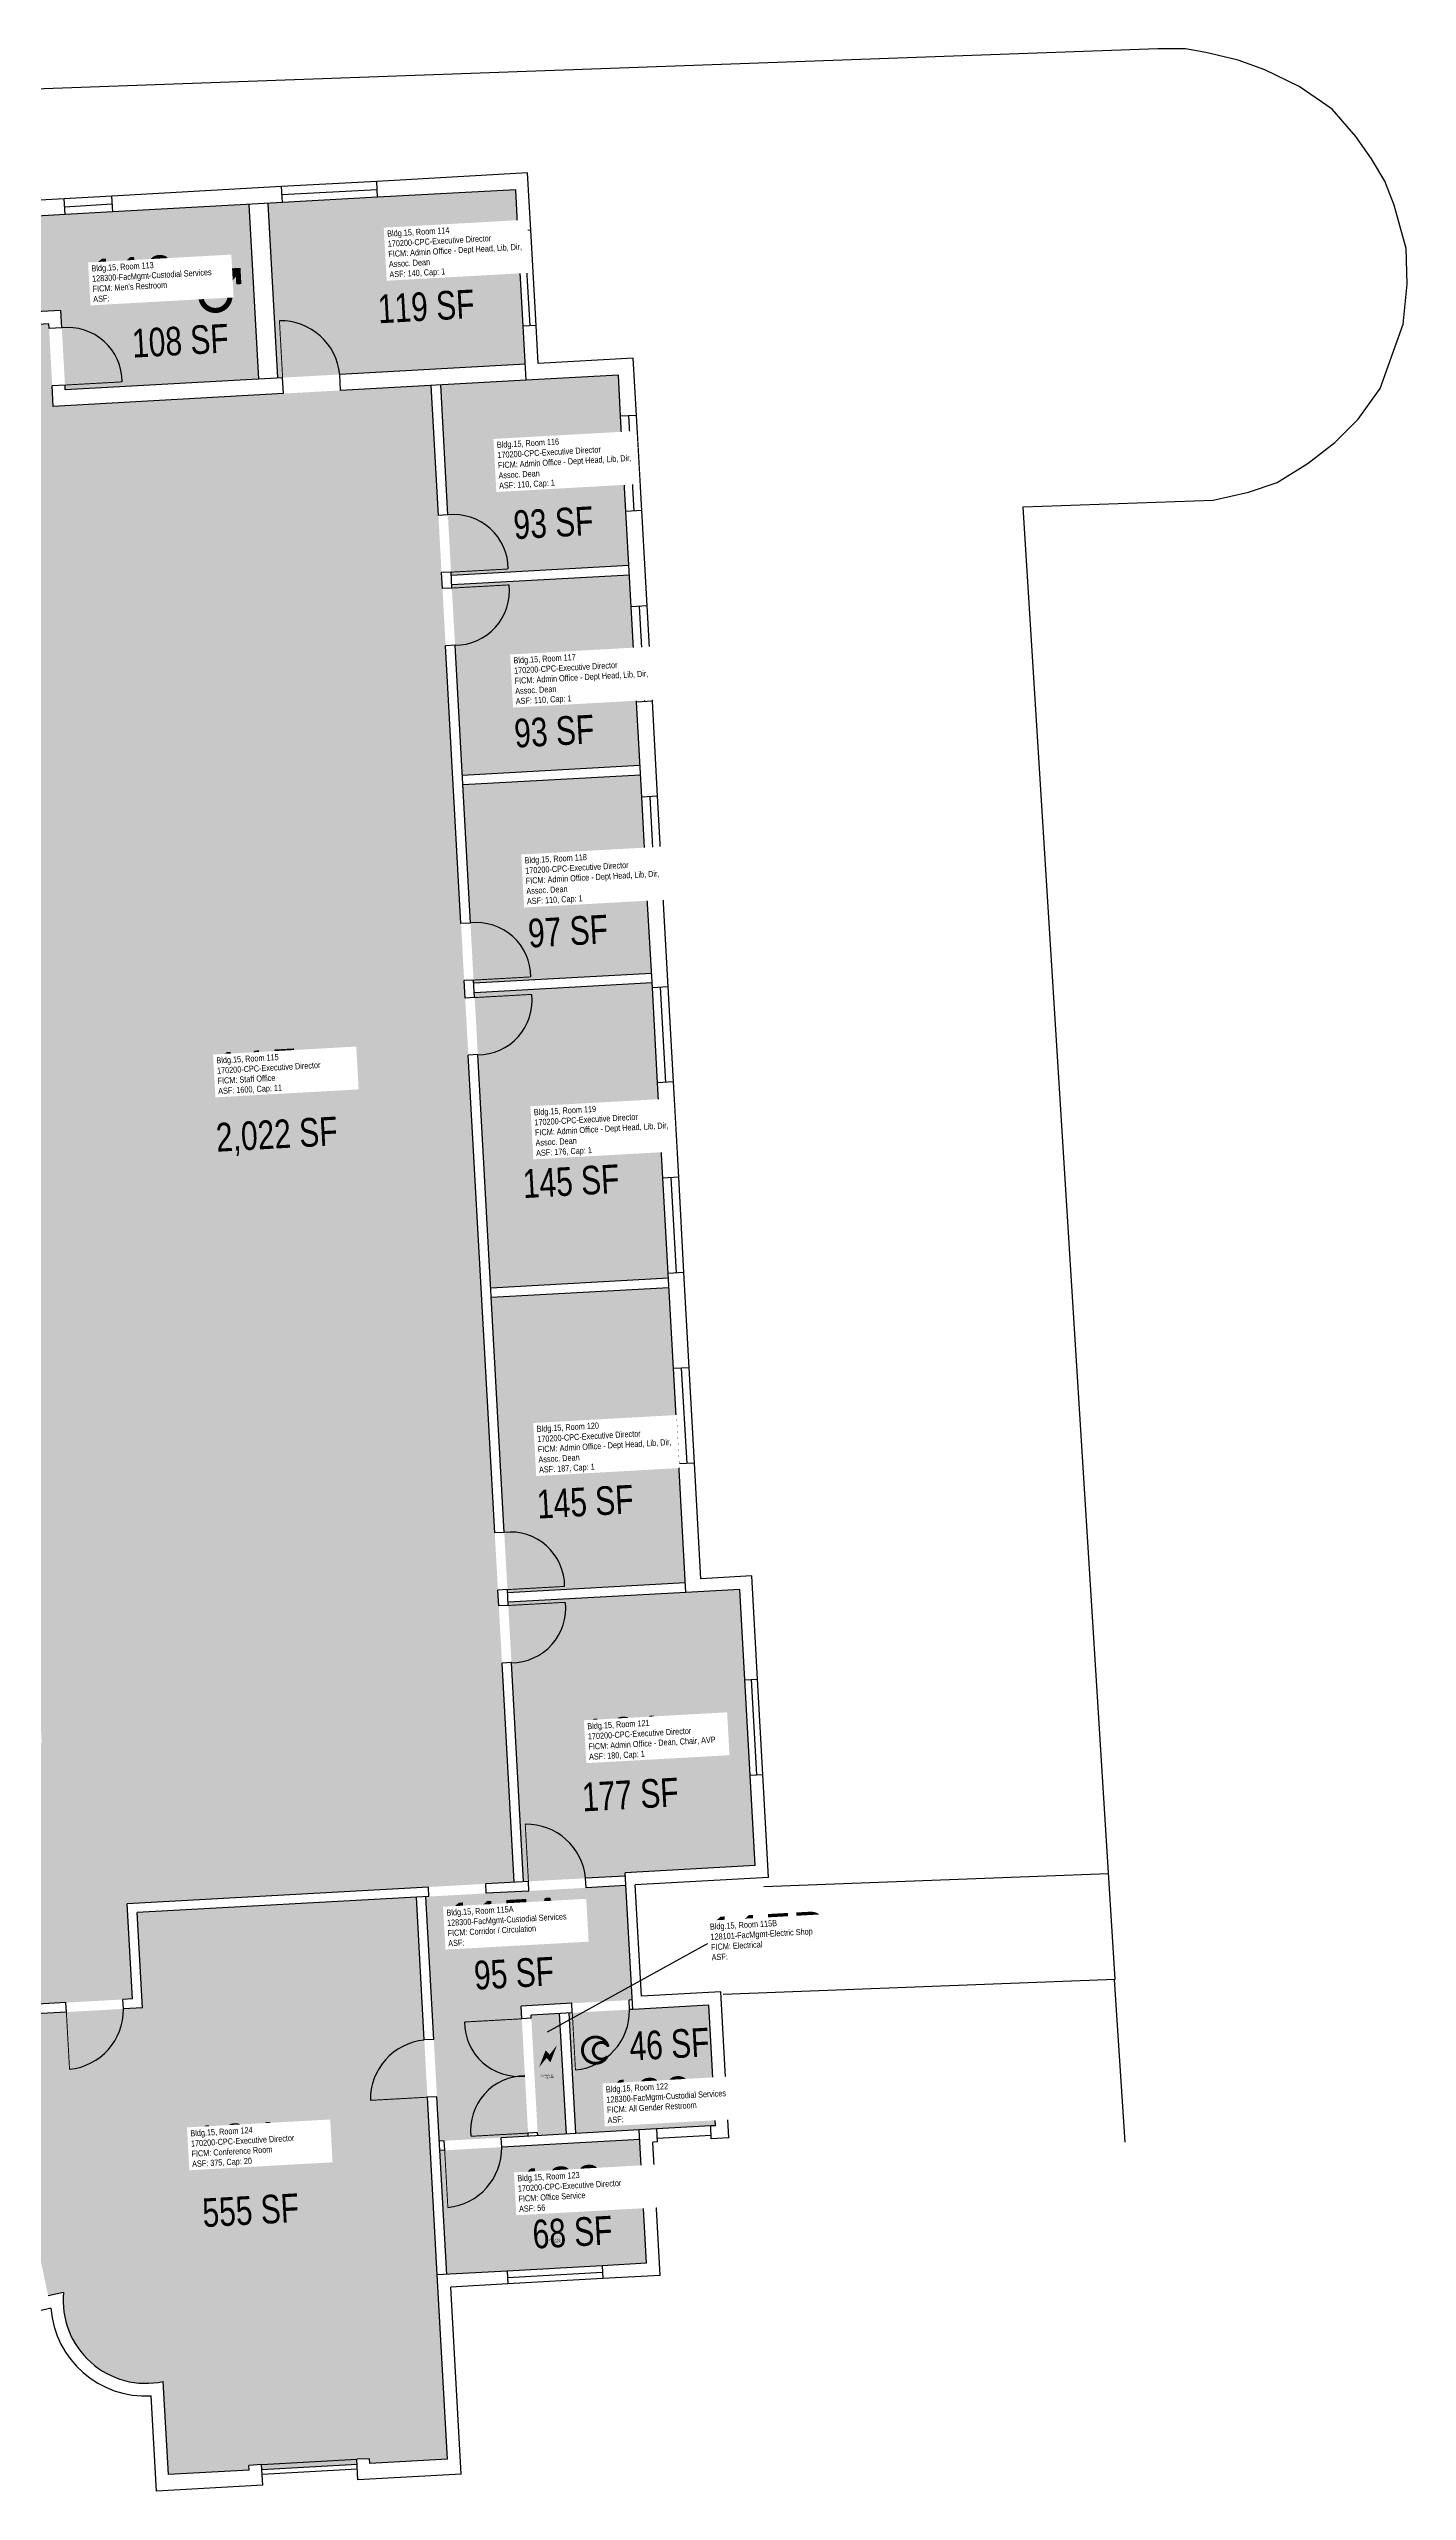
# Model space of a CAD drawing. Header units: inches. Extents: x 69214117 to 69216844, y 27684775 to 27686612.
# Drawn here: x 69215989 to 69216844, y 27685076 to 27686612 of the extents above; entities that cross this region are included whole.
import ezdxf
from ezdxf.enums import TextEntityAlignment as Align

# ---------------------------------------------------------------- set-up
doc = ezdxf.new("R2010")
doc.units = ezdxf.units.IN
doc.header["$LTSCALE"] = 0.25
doc.header["$MEASUREMENT"] = 0
doc.layers.get('0').update_dxf_attribs({"linetype": 'CONTINUOUS'})
for name, color, linetype in [('A-DOOR', 2, 'CONTINUOUS'), ('A-GLAZ', 1, 'CONTINUOUS'), ('A-IDEN-ICON', 4, 'CONTINUOUS'), ('A-IDEN-RNUM', 7, 'CONTINUOUS'), ('A-IDEN-SNUM', 4, 'CONTINUOUS'), ('A-IDEN-VNUM', 4, 'CONTINUOUS'), ('A-SITE', 3, 'CONTINUOUS'), ('A-WALL', 5, 'CONTINUOUS'), ('AREA-TEXT', 3, 'CONTINUOUS'), ('Rooms-Department-Color', 7, 'CONTINUOUS'), ('Rooms-Information', 7, 'CONTINUOUS')]:
    doc.layers.add(name, color=color, linetype=linetype)
doc.styles.add('CP_AREA', font='arial.ttf', dxfattribs={"height": 15})
doc.styles.add('CP_ROOMSNUMBER', font='arial.ttf', dxfattribs={"height": 1})
doc.styles.add('CP_ROOMVNUMBER', font='arial.ttf', dxfattribs={"width": 0.85, "height": 0.075})

# ---------------------------------------------------------------- blocks, each defined once
blk = doc.blocks.new('CPMEN')
at = {"color": 0, "linetype": 'ByBlock', "const_width": 0.015}
blk.add_lwpolyline([(-0.0575, -0.02, 1), (0.0275, -0.02, 1)], format="xyb", close=True, dxfattribs=at)
for points in [[(0.055, 0.01), (0.055, 0.05), (0.015, 0.05)], [(0.0151, 0.0101), (0.055, 0.05)]]:
    blk.add_lwpolyline(points, dxfattribs=at)
blk = doc.blocks.new('CPELECT')
at = {"color": 0, "linetype": 'ByBlock'}
blk.add_lwpolyline([(0.062, 0.063, 0, 0.03, 0), (0.01, -0.017, 0.03, 0.03, 0), (-0.01, 0.007, 0.03, 0, 0), (-0.062, -0.073, 0.03, 0, 0)], format="xyseb", dxfattribs=at)
blk = doc.blocks.new('CPBATH')
at = {"color": 0, "linetype": 'ByBlock', "const_width": 0.0127}
for points in [[(0.057, 0.017, 0.861492), (-0.055, 0, 1)], [(-0.055, 0, 0.726902), (0.049, -0.034, 1)], [(0.057, 0.017, 0.729002), (-0.008, -0.004, 1)], [(-0.008, -0.004, 0.609468), (0.049, -0.034, 1)]]:
    blk.add_lwpolyline(points, format="xyb", dxfattribs=at)
at = {"color": 0, "linetype": 'ByBlock', "const_width": 0.00637}
for points in [[(0.054, 0.015, 1), (0.06, 0.018, 1)], [(0.046, -0.035, 1), (0.051, -0.032, 1)]]:
    blk.add_lwpolyline(points, format="xyb", close=True, dxfattribs=at)

msp = doc.modelspace()

# ---------------------------------------------------------------- hatches: boundary and pattern name
at = {"layer": 'Rooms-Department-Color', "true_color": 0x80bc67}
for points in [[(69216289, 27686414), (69216282.9, 27686523.8), (69216127.1, 27686515.2), (69216133.2, 27686405.4)], [(69216229.7, 27686400.7), (69215991.9, 27686387.5), (69215989.1, 27686439.4), (69215927.2, 27686436), (69215932.9, 27686334.2), (69215940.9, 27686334.6), (69215948.2, 27686202.8), (69215984.6, 27685546.9), (69215974.6, 27685546.3), (69215914.6, 27685543), (69215949.6, 27685380.6), (69216041.7, 27685385.7), (69216038.3, 27685445.6), (69216281.9, 27685459.1)], [(69216354.1, 27686287.4), (69216352.2, 27686321.4), (69216348.9, 27686381.3), (69216347.5, 27686407.2), (69216289.5, 27686404), (69216235.7, 27686401), (69216242.3, 27686281.2)], [(69216355.6, 27686261.4), (69216354.5, 27686281.4), (69216242.6, 27686275.2), (69216249.3, 27686155.4), (69216361.1, 27686161.6), (69216358.9, 27686201.5)], [(69216256.5, 27686024.6), (69216368.4, 27686030.8), (69216365.5, 27686081.7), (69216362.2, 27686141.6), (69216361.4, 27686155.6), (69216249.6, 27686149.4)], [(69216267.2, 27685832.9), (69216379, 27685839.1), (69216378.8, 27685842.1), (69216375.5, 27685902), (69216372.2, 27685961.9), (69216368.9, 27686021.8), (69216368.7, 27686024.8), (69216256.9, 27686018.6)], [(69216277.8, 27685641.2), (69216389.6, 27685647.4), (69216385.5, 27685722.3), (69216382.2, 27685782.2), (69216379.3, 27685833.1), (69216267.5, 27685826.9)], [(69216278.1, 27685635.2), (69216287.9, 27685459.5), (69216351.8, 27685463), (69216351.7, 27685465.1), (69216433.5, 27685469.6), (69216423.9, 27685643.3), (69216390, 27685641.4)], [(69216361, 27685297.3), (69216235.2, 27685290.3), (69216239.5, 27685212.4), (69216277.5, 27685214.5), (69216337.4, 27685217.8), (69216365.3, 27685219.4)]]:
    msp.add_hatch(color=83, dxfattribs=at).paths.add_polyline_path(points)
at = {"layer": 'Rooms-Department-Color', "true_color": 0xacacac}
for points in [[(69216115.1, 27686514.5), (69215957.4, 27686505.8), (69215960.7, 27686445.9), (69215996.6, 27686447.9), (69215999.4, 27686397.9), (69216121.2, 27686404.7)], [(69216226.3, 27685450), (69216234.9, 27685296.3), (69216290.8, 27685299.4), (69216286.3, 27685381.2), (69216356.1, 27685385.1), (69216352.2, 27685457)], [(69216296.8, 27685299.7), (69216314.8, 27685300.7), (69216310.5, 27685376.6), (69216292.6, 27685375.6)], [(69216316.5, 27685376.9), (69216320.7, 27685301), (69216360.6, 27685303.3), (69216371.7, 27685303.9), (69216405.6, 27685305.8), (69216408.6, 27685305.9), (69216404.4, 27685381.8), (69216356.5, 27685379.1)]]:
    msp.add_hatch(color=253, dxfattribs=at).paths.add_polyline_path(points)
at = {"layer": 'Rooms-Department-Color', "true_color": 0x80bc67}
h = msp.add_hatch(color=83, dxfattribs=at)
edge = h.paths.add_edge_path()
edge.add_line((69216048, 27685380.1), (69215950.8, 27685374.7))
edge.add_line((69215950.8, 27685374.7), (69215976.1, 27685257.6))
edge.add_line((69215976.1, 27685257.6), (69215988.7, 27685199))
edge.add_line((69215988.7, 27685199), (69215998.4, 27685201.1))
edge.add_arc((69216050.1, 27685195.9), 52, 174.2737, 282.0763)
edge.add_line((69216061, 27685145.1), (69216064.3, 27685086.5))
edge.add_line((69216064.3, 27685086.5), (69216115.1, 27685089.3))
edge.add_line((69216115.1, 27685089.3), (69216114.9, 27685092.3))
edge.add_line((69216114.9, 27685092.3), (69216123, 27685092.8))
edge.add_line((69216123, 27685092.8), (69216123.1, 27685089.8))
edge.add_line((69216123.1, 27685089.8), (69216183.1, 27685093.1))
edge.add_line((69216183.1, 27685093.1), (69216182.9, 27685096.1))
edge.add_line((69216182.9, 27685096.1), (69216190.9, 27685096.5))
edge.add_line((69216190.9, 27685096.5), (69216191.1, 27685093.5))
edge.add_line((69216191.1, 27685093.5), (69216239.9, 27685096.3))
edge.add_line((69216239.9, 27685096.3), (69216233.5, 27685212.1))
edge.add_line((69216233.5, 27685212.1), (69216233.5, 27685212.1))
edge.add_line((69216233.5, 27685212.1), (69216220.4, 27685449.7))
edge.add_line((69216220.4, 27685449.7), (69216044.7, 27685440))
edge.add_line((69216044.7, 27685440), (69216048, 27685380.1))

# ---------------------------------------------------------------- linework, layer by layer
at = {"layer": 'A-DOOR', "const_width": 0.6}
for points in [[(69216136.2, 27686405.5), (69216134.2, 27686441.5)], [(69215999.3, 27686400.9), (69216035.2, 27686402.9)], [(69216242.2, 27686283.2), (69216278.1, 27686285.2)], [(69216242.7, 27686273.2), (69216278.7, 27686275.2)], [(69216256.4, 27686026.6), (69216292.4, 27686028.6)], [(69216257, 27686015.6), (69216293, 27686017.6)], [(69216277.7, 27685643.2), (69216313.6, 27685645.2)], [(69216278.2, 27685633.2), (69216314.2, 27685635.2)], [(69216290.9, 27685459.6), (69216288.9, 27685495.6)], [(69216000.1, 27685377.4), (69216002.1, 27685341.5)], [(69216286.7, 27685373.2), (69216250.8, 27685371.2)], [(69216318.5, 27685377), (69216320.5, 27685341.1)], [(69216227.3, 27685323.9), (69216191.4, 27685321.9)], [(69216290.7, 27685301.3), (69216254.7, 27685299.3)], [(69216238.2, 27685290.5), (69216240.2, 27685254.5)]]:
    msp.add_lwpolyline(points, dxfattribs=at)
at = {"layer": 'A-DOOR'}
for centre, radius, start, end in [((69216001, 27686402.9), 34.2, 0, 96.3497), ((69216134.8, 27686403.9), 37.5, 5.4671, 90.9228), ((69216244, 27686285.2), 34.2, 0, 96.3497), ((69216244.7, 27686271.4), 34.2, 270, 6.3497), ((69216258.2, 27686028.6), 34.2, 0, 96.3497), ((69216259, 27686013.8), 34.2, 270, 6.3497), ((69216279.5, 27685645.2), 34.2, 0, 96.3497), ((69216280.2, 27685631.4), 34.2, 270, 6.3497), ((69216289.5, 27685458.1), 37.5, 5.4671, 90.9228), ((69215998.5, 27685378.8), 37.5, 275.4269, 0.8827), ((69216284.9, 27685371.2), 34.2, 180, 276.3497), ((69216317, 27685378.4), 37.5, 275.4269, 0.8827), ((69216228.9, 27685322.5), 37.5, 95.4671, 180.9228), ((69216288.7, 27685303.1), 34.2, 90, 186.3497), ((69216236.6, 27685291.9), 37.5, 275.4269, 0.8827)]:
    msp.add_arc(centre, radius, start, end, dxfattribs=at)
at = {"layer": 'A-GLAZ'}
for p, q in [((69216195.5, 27686529), (69216135.6, 27686525.7)), ((69216135.8, 27686520.7), (69216195.7, 27686524)), ((69216028.7, 27686519.7), (69215998.8, 27686518.1)), ((69215999, 27686513.1), (69216029, 27686514.8)), ((69216029.3, 27686509.8), (69215999.3, 27686508.1)), ((69216196, 27686519), (69216136.1, 27686515.7)), ((69216287.6, 27686438), (69216284.3, 27686497.9)), ((69216288.3, 27686498.1), (69216291.7, 27686438.2)), ((69216295.7, 27686438.4), (69216292.4, 27686498.3)), ((69216352.2, 27686321.4), (69216348.9, 27686381.3)), ((69216353.9, 27686381.5), (69216357.2, 27686321.6)), ((69216362.2, 27686321.9), (69216358.9, 27686381.8)), ((69216368.9, 27686202.1), (69216365.6, 27686262)), ((69216358.9, 27686201.5), (69216355.6, 27686261.4)), ((69216360.6, 27686261.7), (69216363.9, 27686201.8)), ((69216365.5, 27686081.7), (69216362.2, 27686141.6)), ((69216367.2, 27686141.9), (69216370.5, 27686082)), ((69216375.5, 27686082.3), (69216372.2, 27686142.2)), ((69216372.2, 27685961.9), (69216368.9, 27686021.8)), ((69216373.9, 27686022.1), (69216377.2, 27685962.2)), ((69216382.2, 27685962.5), (69216378.8, 27686022.4)), ((69216378.8, 27685842.1), (69216375.5, 27685902)), ((69216380.5, 27685902.3), (69216383.8, 27685842.4)), ((69216388.8, 27685842.6), (69216385.5, 27685902.6)), ((69216385.5, 27685722.3), (69216382.2, 27685782.2)), ((69216387.1, 27685782.5), (69216390.5, 27685722.6)), ((69216395.5, 27685722.8), (69216392.1, 27685782.7)), ((69216430.4, 27685526.5), (69216427.1, 27685586.4)), ((69216431.1, 27685586.6), (69216434.4, 27685526.7)), ((69216438.4, 27685526.9), (69216435.1, 27685586.8)), ((69216337.4, 27685217.8), (69216277.5, 27685214.5)), ((69216277.7, 27685210.5), (69216337.6, 27685213.8)), ((69216337.8, 27685209.8), (69216277.9, 27685206.5)), ((69216123, 27685092.8), (69216182.9, 27685096.1)), ((69216123.1, 27685089.8), (69216183.1, 27685093.1)), ((69216123.3, 27685086.8), (69216183.2, 27685090.1))]:
    msp.add_line(p, q, dxfattribs=at)
at = {"layer": 'A-IDEN-VNUM'}
msp.add_lwpolyline([(69216406.2, 27685421.9), (69216302.7, 27685364.7)], dxfattribs=at)
at = {"layer": 'A-SITE'}
for p, q in [((69216687, 27686612.4), (69215669.4, 27686576)), ((69216704.5, 27686612.4), (69216687, 27686612.4)), ((69216717.2, 27686610.1), (69216704.5, 27686612.4)), ((69216737.5, 27686605.2), (69216717.2, 27686610.1)), ((69216754.3, 27686599.1), (69216737.5, 27686605.2)), ((69216775.9, 27686588.8), (69216754.3, 27686599.1)), ((69216796.8, 27686574.4), (69216775.9, 27686588.8)), ((69216811.7, 27686557.2), (69216796.8, 27686574.4)), ((69216821.5, 27686543.2), (69216811.7, 27686557.2)), ((69216829.8, 27686529.2), (69216821.5, 27686543.2)), ((69216835.7, 27686514), (69216829.8, 27686529.2)), ((69216843.2, 27686486.8), (69216835.7, 27686514)), ((69216843.9, 27686464.4), (69216843.2, 27686486.8)), ((69216841.3, 27686439.2), (69216843.9, 27686464.4)), ((69216827, 27686398.8), (69216841.3, 27686439.2)), ((69216813.1, 27686379.5), (69216827, 27686398.8)), ((69216798.4, 27686364.7), (69216813.1, 27686379.5)), ((69216781.6, 27686351.7), (69216798.4, 27686364.7)), ((69216744, 27686333.6), (69216762.2, 27686339.6)), ((69216762.2, 27686339.6), (69216781.6, 27686351.7)), ((69216602.3, 27686324.3), (69216721.8, 27686328.4)), ((69216660.2, 27685398), (69216602.3, 27686324.3)), ((69216721.8, 27686328.4), (69216744, 27686333.6)), ((69216439.1, 27685456.4), (69216656, 27685464.7)), ((69216660.2, 27685398), (69216413.4, 27685388.4)), ((69216666.4, 27685295.7), (69216659.7, 27685398))]:
    msp.add_line(p, q, dxfattribs=at)
at = {"layer": 'A-WALL'}
for p, q in [((69216135.6, 27686525.7), (69216028.7, 27686519.7)), ((69216136.1, 27686515.7), (69216135.6, 27686525.7)), ((69216290.4, 27686534.3), (69216195.5, 27686529)), ((69216196, 27686519), (69216195.5, 27686529)), ((69216282.9, 27686523.8), (69216196, 27686519)), ((69216284.3, 27686497.9), (69216282.9, 27686523.8)), ((69216292.4, 27686498.3), (69216290.4, 27686534.3)), ((69215998.8, 27686518.1), (69215920.9, 27686513.8)), ((69215999.3, 27686508.1), (69215921.4, 27686503.8)), ((69215999.3, 27686508.1), (69215998.8, 27686518.1)), ((69216029.3, 27686509.8), (69216028.7, 27686519.7)), ((69216136.1, 27686515.7), (69216029.3, 27686509.8)), ((69216121.2, 27686404.7), (69216115.1, 27686514.5)), ((69216133.2, 27686405.4), (69216127.1, 27686515.2)), ((69216292.4, 27686498.3), (69216284.3, 27686497.9)), ((69215996.6, 27686447.9), (69215918.8, 27686443.5)), ((69215997.3, 27686436.9), (69215996.6, 27686447.9)), ((69215989.1, 27686439.4), (69215927.2, 27686436)), ((69215989.2, 27686436.4), (69215989.1, 27686439.4)), ((69215997.3, 27686436.9), (69215989.2, 27686436.4)), ((69216295.7, 27686438.4), (69216287.6, 27686438)), ((69216289.5, 27686404), (69216287.6, 27686438)), ((69216297, 27686414.4), (69216295.7, 27686438.4)), ((69216356.9, 27686417.8), (69216297, 27686414.4)), ((69216358.9, 27686381.8), (69216356.9, 27686417.8)), ((69215999.3, 27686400.9), (69215991.2, 27686400.5)), ((69215991.9, 27686387.5), (69215991.2, 27686400.5)), ((69215999.4, 27686397.9), (69215999.3, 27686400.9)), ((69216136.2, 27686405.5), (69215999.4, 27686397.9)), ((69216136.8, 27686395.5), (69216136.2, 27686405.5)), ((69216289, 27686414), (69216172.2, 27686407.5)), ((69216172.7, 27686397.5), (69216172.2, 27686407.5)), ((69216289.5, 27686404), (69216172.7, 27686397.5)), ((69216234.2, 27686318.8), (69216229.7, 27686400.7)), ((69216240.2, 27686319.2), (69216235.7, 27686401)), ((69216347.5, 27686407.2), (69216289.5, 27686404)), ((69216348.9, 27686381.3), (69216347.5, 27686407.2)), ((69216136.8, 27686395.5), (69215991.9, 27686387.5)), ((69216358.9, 27686381.8), (69216348.9, 27686381.3)), ((69216240.2, 27686319.2), (69216234.2, 27686318.8)), ((69216362.2, 27686321.9), (69216352.2, 27686321.4)), ((69216355.6, 27686261.4), (69216352.2, 27686321.4)), ((69216365.6, 27686262), (69216362.2, 27686321.9)), ((69216242.2, 27686283.2), (69216236.2, 27686282.9)), ((69216236.8, 27686272.9), (69216236.2, 27686282.9)), ((69216242.7, 27686273.2), (69216242.2, 27686283.2)), ((69216354.1, 27686287.4), (69216242.3, 27686281.2)), ((69216354.5, 27686281.4), (69216242.6, 27686275.2)), ((69216242.7, 27686273.2), (69216236.8, 27686272.9)), ((69216365.6, 27686262), (69216355.6, 27686261.4)), ((69216244.7, 27686237.3), (69216238.8, 27686236.9)), ((69216248.4, 27686062.2), (69216238.8, 27686236.9)), ((69216254.4, 27686062.5), (69216244.7, 27686237.3)), ((69216368.9, 27686202.1), (69216358.9, 27686201.5)), ((69216362.2, 27686141.6), (69216358.9, 27686201.5)), ((69216372.2, 27686142.2), (69216368.9, 27686202.1)), ((69216361.1, 27686161.6), (69216249.3, 27686155.4)), ((69216361.4, 27686155.6), (69216249.6, 27686149.4)), ((69216372.2, 27686142.2), (69216362.2, 27686141.6)), ((69216375.5, 27686082.3), (69216365.5, 27686081.7)), ((69216368.9, 27686021.8), (69216365.5, 27686081.7)), ((69216378.8, 27686022.4), (69216375.5, 27686082.3)), ((69216254.4, 27686062.5), (69216248.4, 27686062.2)), ((69216256.4, 27686026.6), (69216250.4, 27686026.3)), ((69216251, 27686015.3), (69216250.4, 27686026.3)), ((69216257, 27686015.6), (69216256.4, 27686026.6)), ((69216368.4, 27686030.8), (69216256.5, 27686024.6)), ((69216368.7, 27686024.8), (69216256.9, 27686018.6)), ((69216378.8, 27686022.4), (69216368.9, 27686021.8)), ((69216257, 27686015.6), (69216251, 27686015.3)), ((69216259, 27685979.7), (69216253, 27685979.3)), ((69216269.7, 27685678.8), (69216253, 27685979.3)), ((69216275.7, 27685679.1), (69216259, 27685979.7)), ((69216382.2, 27685962.5), (69216372.2, 27685961.9)), ((69216375.5, 27685902), (69216372.2, 27685961.9)), ((69216385.5, 27685902.6), (69216382.2, 27685962.5)), ((69216385.5, 27685902.6), (69216375.5, 27685902)), ((69216379, 27685839.1), (69216267.2, 27685832.9)), ((69216379.3, 27685833.1), (69216267.5, 27685826.9)), ((69216388.8, 27685842.6), (69216378.8, 27685842.1)), ((69216382.2, 27685782.2), (69216378.8, 27685842.1)), ((69216392.1, 27685782.7), (69216388.8, 27685842.6)), ((69216392.1, 27685782.7), (69216382.2, 27685782.2)), ((69216395.5, 27685722.8), (69216385.5, 27685722.3)), ((69216390, 27685641.4), (69216385.5, 27685722.3)), ((69216399.5, 27685650), (69216395.5, 27685722.8)), ((69216275.7, 27685679.1), (69216269.7, 27685678.8)), ((69216389.6, 27685647.4), (69216277.8, 27685641.2)), ((69216431.5, 27685651.8), (69216399.5, 27685650)), ((69216435.1, 27685586.8), (69216431.5, 27685651.8)), ((69216277.7, 27685643.2), (69216271.7, 27685642.9)), ((69216272.3, 27685632.9), (69216271.7, 27685642.9)), ((69216278.2, 27685633.2), (69216272.3, 27685632.9)), ((69216278.2, 27685633.2), (69216277.7, 27685643.2)), ((69216390, 27685641.4), (69216278.1, 27685635.2)), ((69216423.9, 27685643.3), (69216390, 27685641.4)), ((69216427.1, 27685586.4), (69216423.9, 27685643.3)), ((69216280.2, 27685597.3), (69216274.3, 27685596.9)), ((69216281.9, 27685459.1), (69216274.3, 27685596.9)), ((69216287.9, 27685459.5), (69216280.2, 27685597.3)), ((69216427.1, 27685586.4), (69216435.1, 27685586.8)), ((69216430.4, 27685526.5), (69216438.4, 27685526.9)), ((69216433.5, 27685469.6), (69216430.4, 27685526.5)), ((69216442, 27685462), (69216438.4, 27685526.9)), ((69216351.8, 27685463), (69216326.8, 27685461.6)), ((69216433.5, 27685469.6), (69216351.7, 27685465.1)), ((69216356.5, 27685379.1), (69216351.7, 27685465.1)), ((69216228, 27685456.1), (69216038.3, 27685445.6)), ((69216228.3, 27685450.2), (69216044.7, 27685440)), ((69216225.3, 27685359.9), (69216220.4, 27685449.7)), ((69216231.3, 27685360.2), (69216226.3, 27685450)), ((69216228.3, 27685450.2), (69216228, 27685456.1)), ((69216290.9, 27685459.6), (69216264, 27685458.1)), ((69216264.3, 27685452.2), (69216264, 27685458.1)), ((69216291.2, 27685453.6), (69216264.3, 27685452.2)), ((69216291.2, 27685453.6), (69216290.9, 27685459.6)), ((69216327.2, 27685455.6), (69216326.8, 27685461.6)), ((69216352.2, 27685457), (69216327.2, 27685455.6)), ((69216442, 27685462), (69216358.1, 27685457.4)), ((69216362, 27685387.5), (69216358.1, 27685457.4)), ((69216041.7, 27685385.7), (69216038.3, 27685445.6)), ((69216048, 27685380.1), (69216044.7, 27685440)), ((69216411.9, 27685390.2), (69216362, 27685387.5)), ((69216417, 27685298.3), (69216411.9, 27685390.2)), ((69215999.7, 27685383.4), (69215949.6, 27685380.6)), ((69216000.1, 27685377.4), (69215950.8, 27685374.7)), ((69216000.1, 27685377.4), (69215999.7, 27685383.4)), ((69216041.7, 27685385.7), (69216035.7, 27685385.4)), ((69216036, 27685379.4), (69216035.7, 27685385.4)), ((69216048, 27685380.1), (69216036, 27685379.4)), ((69216318.2, 27685383), (69216286.3, 27685381.2)), ((69216286.7, 27685373.2), (69216286.3, 27685381.2)), ((69216292.7, 27685373.6), (69216286.7, 27685373.2)), ((69216318.5, 27685377), (69216292.6, 27685375.6)), ((69216292.7, 27685373.6), (69216292.6, 27685375.6)), ((69216314.8, 27685300.7), (69216310.5, 27685376.6)), ((69216320.7, 27685301), (69216316.5, 27685376.9)), ((69216318.5, 27685377), (69216318.2, 27685383)), ((69216356.1, 27685385.1), (69216354.2, 27685385)), ((69216354.5, 27685379), (69216354.2, 27685385)), ((69216356.5, 27685379.1), (69216354.5, 27685379)), ((69216404.4, 27685381.8), (69216356.5, 27685379.1)), ((69216408.6, 27685305.9), (69216404.4, 27685381.8)), ((69216231.3, 27685360.2), (69216225.3, 27685359.9)), ((69216233.3, 27685324.2), (69216227.3, 27685323.9)), ((69216233.5, 27685212.1), (69216227.3, 27685323.9)), ((69216239.5, 27685212.4), (69216233.3, 27685324.2)), ((69216237.9, 27685296.5), (69216234.9, 27685296.3)), ((69216238.2, 27685290.5), (69216237.9, 27685296.5)), ((69216360.6, 27685303.3), (69216273.8, 27685298.4)), ((69216274.1, 27685292.5), (69216273.8, 27685298.4)), ((69216361, 27685297.3), (69216274.1, 27685292.5)), ((69216296.7, 27685301.7), (69216290.7, 27685301.3)), ((69216290.8, 27685299.4), (69216290.7, 27685301.3)), ((69216296.8, 27685299.7), (69216296.7, 27685301.7)), ((69216371.7, 27685303.9), (69216360.6, 27685303.3)), ((69216365.3, 27685219.4), (69216360.6, 27685303.3)), ((69216372.1, 27685295.8), (69216369.1, 27685295.7)), ((69216373.8, 27685211.8), (69216369.1, 27685295.7)), ((69216405.6, 27685305.8), (69216371.7, 27685303.9)), ((69216372.1, 27685295.8), (69216371.7, 27685303.9)), ((69216405.9, 27685299.8), (69216372, 27685297.9)), ((69216408.6, 27685305.9), (69216405.6, 27685305.8)), ((69216406, 27685297.7), (69216405.6, 27685305.8)), ((69216417, 27685298.3), (69216406, 27685297.7)), ((69216238.2, 27685290.5), (69216235.2, 27685290.3)), ((69216365.3, 27685219.4), (69216337.4, 27685217.8)), ((69216337.4, 27685217.8), (69216337.8, 27685209.8)), ((69216277.5, 27685214.5), (69216233.5, 27685212.1)), ((69216239.9, 27685096.3), (69216233.5, 27685212.1)), ((69216277.9, 27685206.5), (69216242, 27685204.5)), ((69216248.5, 27685086.7), (69216242, 27685204.5)), ((69216277.5, 27685214.5), (69216277.9, 27685206.5)), ((69216373.8, 27685211.8), (69216337.8, 27685209.8)), ((69215990.3, 27685191.1), (69215982.5, 27685189.4)), ((69215998.4, 27685201.1), (69215988.7, 27685199)), ((69216064.3, 27685086.5), (69216061, 27685145.1)), ((69216056.8, 27685076.1), (69216053.5, 27685136)), ((69216190.9, 27685096.5), (69216182.9, 27685096.1)), ((69216183.6, 27685083.1), (69216182.9, 27685096.1)), ((69216191.1, 27685093.5), (69216190.9, 27685096.5)), ((69216239.9, 27685096.3), (69216191.1, 27685093.5)), ((69216123.7, 27685079.8), (69216056.8, 27685076.1)), ((69216115.1, 27685089.3), (69216064.3, 27685086.5)), ((69216123, 27685092.8), (69216114.9, 27685092.3)), ((69216115.1, 27685089.3), (69216114.9, 27685092.3)), ((69216123.7, 27685079.8), (69216123, 27685092.8)), ((69216248.5, 27685086.7), (69216183.6, 27685083.1))]:
    msp.add_line(p, q, dxfattribs=at)
for radius, start, end in [(60, 184.5774, 273.1749), (52, 174.2743, 282.076)]:
    msp.add_arc((69216050.1, 27685195.9), radius, start, end, dxfattribs=at)

# ---------------------------------------------------------------- block references
at = {"layer": 'A-IDEN-ICON', "rotation": 3.174864227388059}
for name, p, xscale, yscale, zscale in [('CPMEN', (69216096.9, 27686461.5), 216, 216, 216), ('CPELECT', (69216303.2, 27685350.1), 95.99999999999999, 95.99999999999999, 95.99999999999999), ('CPBATH', (69216332.8, 27685353.5), 144, 144, 144)]:
    msp.add_blockref(name, p, dxfattribs=dict(at, xscale=xscale, yscale=yscale, zscale=zscale))

# ---------------------------------------------------------------- texts
at = {"layer": 'A-IDEN-RNUM', "style": 'CP_ROOMSNUMBER', "width": 0.85}
for s, p in [('0114-00', (69216228.5, 27686482.3)), ('0113-00', (69216041.5, 27686467.9)), ('0116-00', (69216296.5, 27686349.4)), ('0117-00', (69216307.5, 27686213.8)), ('0118-00', (69216314.5, 27686088)), ('0115-00', (69216120.1, 27685968.6)), ('0119-00', (69216319.7, 27685929.5)), ('0120-00', (69216324.3, 27685730.4)), ('0121-00', (69216350.8, 27685549.6)), ('0115-A0', (69216269.8, 27685430.2)), ('0115-B0', (69216304.3, 27685336.4)), ('0122-00', (69216367.4, 27685322.5)), ('0124-00', (69216106.5, 27685293.8)), ('0123-00', (69216308.8, 27685233))]:
    msp.add_text(s, height=1, rotation=3.1749, dxfattribs=at).set_placement(p, align=Align.MIDDLE)
at = {"layer": 'A-IDEN-SNUM', "style": 'CP_ROOMSNUMBER', "width": 0.85}
for s, p in [('0150011400', (69216226.5, 27686483.6)), ('0150011300', (69216039.5, 27686469.2)), ('0150011600', (69216294.5, 27686350.6)), ('0150011700', (69216305.5, 27686215)), ('0150011800', (69216312.5, 27686089.2)), ('0150011500', (69216118.2, 27685969.8)), ('0150011900', (69216317.8, 27685930.8)), ('0150012000', (69216322.3, 27685731.7)), ('0150012100', (69216348.9, 27685550.9)), ('01500115A0', (69216267.8, 27685431.5)), ('01500115B0', (69216302.3, 27685337.7)), ('0150012200', (69216365.4, 27685323.8)), ('0150012400', (69216104.5, 27685295.1)), ('0150012300', (69216306.8, 27685234.2))]:
    msp.add_text(s, height=1, rotation=3.1749, dxfattribs=at).set_placement(p, align=Align.MIDDLE)
at = {"layer": 'A-IDEN-VNUM', "style": 'CP_ROOMVNUMBER', "width": 0.85}
for s, p in [('114', (69216228.5, 27686482.3)), ('113', (69216041.5, 27686467.9)), ('116', (69216296.5, 27686349.4)), ('117', (69216307.5, 27686213.8)), ('118', (69216314.5, 27686088)), ('115', (69216120.1, 27685968.6)), ('119', (69216319.7, 27685929.5)), ('120', (69216324.3, 27685730.4)), ('121', (69216350.8, 27685549.6)), ('115A', (69216276.9, 27685434.2)), ('115B', (69216441.6, 27685425.4)), ('122', (69216367.4, 27685322.5)), ('124', (69216106.5, 27685293.8)), ('123', (69216311.6, 27685266.6))]:
    msp.add_text(s, height=27, rotation=3.1749, dxfattribs=at).set_placement(p, align=Align.MIDDLE)
at = {"layer": 'AREA-TEXT', "style": 'CP_AREA', "width": 0.75}
for s, p in [('119 SF', (69216226.5, 27686450.4)), ('108 SF', (69216071.8, 27686428.8)), ('93 SF', (69216306.6, 27686314.3)), ('93 SF', (69216307.1, 27686183.2)), ('97 SF', (69216315.8, 27686057.4)), ('2,022 SF', (69216132.5, 27685929.7)), ('145 SF', (69216317.7, 27685900.1)), ('145 SF', (69216326.6, 27685698.5)), ('177 SF', (69216355, 27685514.3)), ('95 SF', (69216281.8, 27685401.9)), ('46 SF', (69216379.6, 27685357.3)), ('555 SF', (69216116.1, 27685252.8)), ('68 SF', (69216318.6, 27685239))]:
    msp.add_text(s, height=18, rotation=3.1749, dxfattribs=at).set_placement(p, align=Align.MIDDLE_CENTER)

# ---------------------------------------------------------------- next in the draw order: texts
at = {"layer": 'Rooms-Information', "width": 86.4, "attachment_point": 7, "rotation": 3.1749, "style": 'CP_ROOMVNUMBER', "bg_fill": 3, "box_fill_scale": 1.5, "bg_fill_color": 256, "bg_fill_true_color": 13158600, "bg_fill_transparency": 0}
for s, insert, char_height in [('Bldg.15, Room 114^M^J170200-CPC-Executive Director^M^JFICM: Admin Office - Dept Head, Lib, Dir, Assoc. Dean^M^JASF: 140, Cap: 1', (69216203.6, 27686467.4), 3.8571), ("Bldg.15, Room 113^M^J128300-FacMgmt-Custodial Services^M^JFICM: Men's Restroom^M^JASF: ", (69216017.1, 27686453), 3.857), ('Bldg.15, Room 116^M^J170200-CPC-Executive Director^M^JFICM: Admin Office - Dept Head, Lib, Dir, Assoc. Dean^M^JASF: 110, Cap: 1', (69216272.6, 27686334.5), 3.8571), ('Bldg.15, Room 117^M^J170200-CPC-Executive Director^M^JFICM: Admin Office - Dept Head, Lib, Dir, Assoc. Dean^M^JASF: 110, Cap: 1', (69216283.1, 27686198.9), 3.8571), ('Bldg.15, Room 118^M^J170200-CPC-Executive Director^M^JFICM: Admin Office - Dept Head, Lib, Dir, Assoc. Dean^M^JASF: 110, Cap: 1', (69216290.1, 27686073.1), 3.8571), ('Bldg.15, Room 115^M^J170200-CPC-Executive Director^M^JFICM: Staff Office^M^JASF: 1600, Cap: 11', (69216095.8, 27685953.7), 3.857), ('Bldg.15, Room 119^M^J170200-CPC-Executive Director^M^JFICM: Admin Office - Dept Head, Lib, Dir, Assoc. Dean^M^JASF: 176, Cap: 1', (69216295.9, 27685914.7), 3.8571), ('Bldg.15, Room 120^M^J170200-CPC-Executive Director^M^JFICM: Admin Office - Dept Head, Lib, Dir, Assoc. Dean^M^JASF: 187, Cap: 1', (69216297.7, 27685715.5), 3.8571), ('Bldg.15, Room 121^M^J170200-CPC-Executive Director^M^JFICM: Admin Office - Dean, Chair, AVP^M^JASF: 180, Cap: 1', (69216329.2, 27685534.9), 3.8571), ('Bldg.15, Room 115A^M^J128300-FacMgmt-Custodial Services^M^JFICM: Corridor / Circulation^M^JASF: ', (69216240.5, 27685418.7), 3.857), ('Bldg.15, Room 115B^M^J128101-FacMgmt-Electric Shop^M^JFICM: Electrical^M^JASF: ', (69216406.3, 27685409.9), 3.857), ('Bldg.15, Room 122^M^J128300-FacMgmt-Custodial Services^M^JFICM: All Gender Restroom^M^JASF: ', (69216340.8, 27685307.5), 3.857), ('Bldg.15, Room 124^M^J170200-CPC-Executive Director^M^JFICM: Conference Room^M^JASF: 375, Cap: 20', (69216079.4, 27685278.8), 3.857), ('Bldg.15, Room 123^M^J170200-CPC-Executive Director^M^JFICM: Office Service^M^JASF: 56', (69216285.1, 27685251.6), 3.857)]:
    msp.add_mtext(s, dxfattribs=dict(at, insert=insert, char_height=char_height))

doc.saveas('drawing.dxf')
